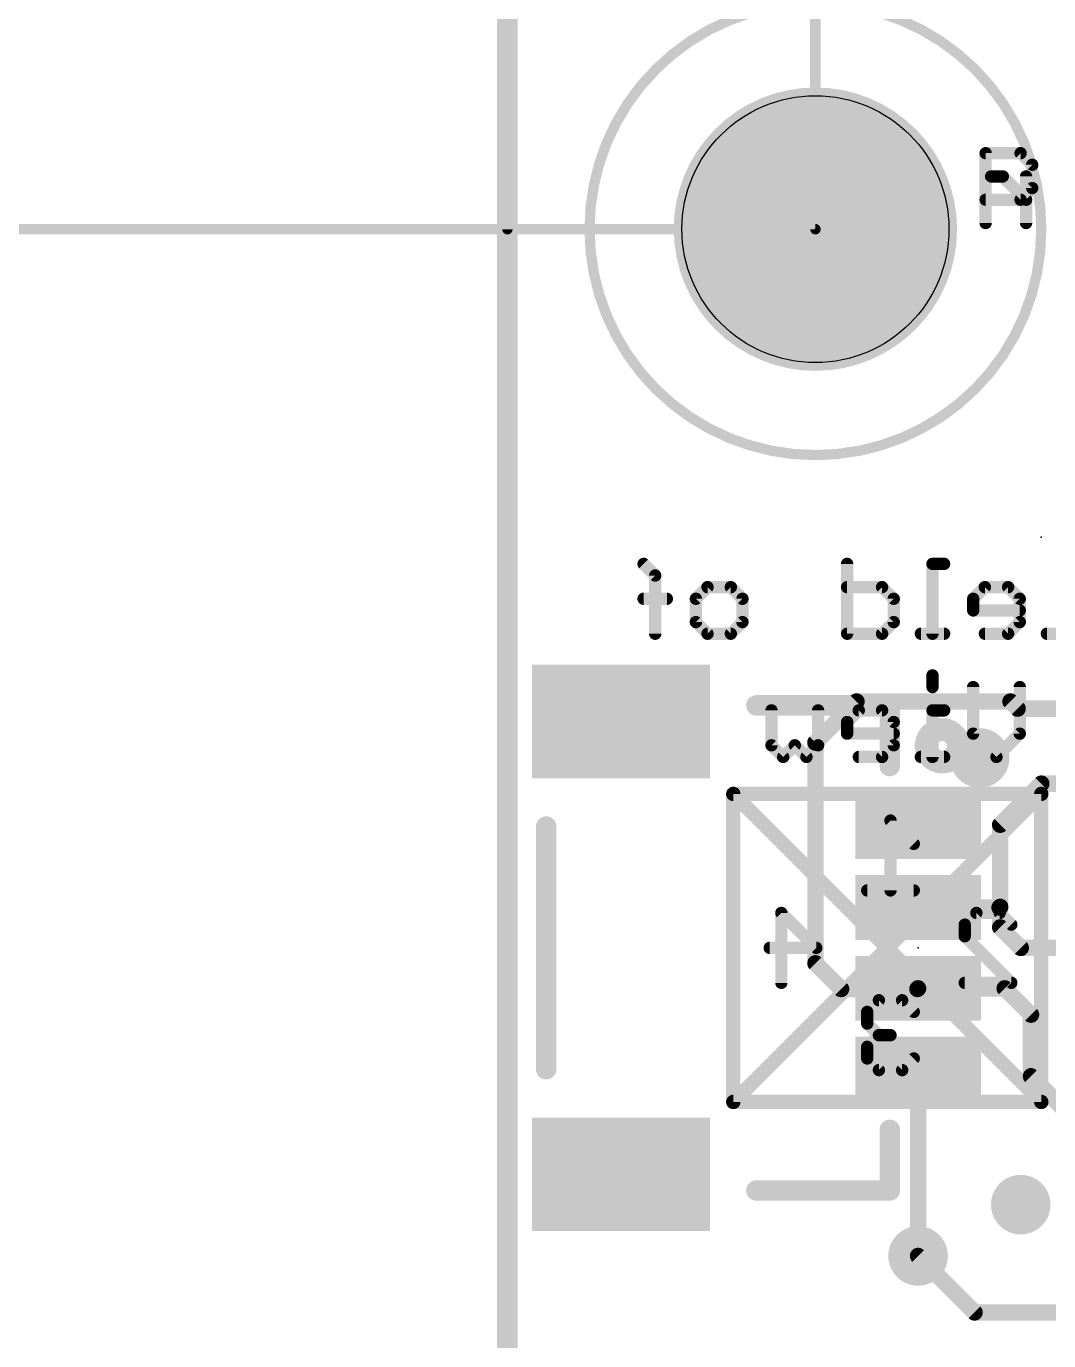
# Model space of a CAD drawing. Extents: x -36 to 72, y -21 to 37.
# Drawn here: x -5.95 to 6.7, y 7.84 to 24.1 of the extents above; entities that cross this region are included whole.
import ezdxf

# ---------------------------------------------------------------- set-up
doc = ezdxf.new("R2010")
doc.units = 0
for name, color, linetype in [('1', 12, 'CONTINUOUS'), ('16', 132, 'CONTINUOUS'), ('18', 110, 'CONTINUOUS'), ('20', 53, 'CONTINUOUS'), ('21', 41, 'CONTINUOUS'), ('22', 40, 'CONTINUOUS'), ('23', 53, 'CONTINUOUS'), ('29', 253, 'CONTINUOUS'), ('31', 253, 'CONTINUOUS'), ('39', 12, 'CONTINUOUS'), ('47', 253, 'CONTINUOUS')]:
    doc.layers.add(name, color=color, linetype=linetype)

# ---------------------------------------------------------------- blocks, each defined once
blk = doc.blocks.new('RECT')
blk.add_solid([(-0.5, -0.5), (0.5, -0.5), (-0.5, 0.5), (0.5, 0.5)])
blk = doc.blocks.new('ROUNDV')
at = {"const_width": 0.5}
blk.add_lwpolyline([(0, -0.25, 1), (0, 0.25, 1), (0, -0.25)], format="xyb", dxfattribs=at)

msp = doc.modelspace()

# ---------------------------------------------------------------- linework, layer by layer
at = {"layer": '1'}
for points, const_width in [([(0, 0), (0, 25.4)], 0.254), ([(4.318, 15.748), (3.81, 15.24)], 0.2032), ([(6.223, 15.748), (4.318, 15.748)], 0.2032), ([(6.311, 15.66), (6.223, 15.748)], 0.2032), ([(7.62, 15.66), (6.311, 15.66)], 0.2032), ([(3.81, 15.24), (3.81, 12.5095)], 0.2032), ([(6.096, 14.224), (6.604, 14.732)], 0.2032), ([(6.604, 14.732), (8.382, 14.732)], 0.2032), ([(6.096, 13.208), (6.096, 14.224)], 0.2032), ([(6.088, 13.2), (5.08, 13.2)], 0.2032), ([(6.096, 13.208), (6.088, 13.2)], 0.2032), ([(6.096, 12.954), (6.096, 13.208)], 0.2032), ([(6.35, 12.7), (6.096, 12.954)], 0.2032), ([(7.4295, 12.7), (6.35, 12.7)], 0.2032), ([(3.81, 12.5095), (4.1275, 12.192)], 0.2032), ([(4.1275, 12.192), (5.072, 12.192)], 0.2032), ([(5.072, 12.192), (5.08, 12.2)], 0.2032), ([(5.08, 12.2), (6.1515, 12.2)], 0.2032), ([(6.1515, 12.2), (6.477, 11.8745)], 0.2032), ([(6.477, 11.8745), (6.477, 11.1125)], 0.2032), ([(5.08, 11.2), (5.08, 8.89)], 0.2032), ([(6.477, 11.1125), (7.62, 9.9695)], 0.2032)]:
    msp.add_lwpolyline(points, dxfattribs=dict(at, const_width=const_width))
at = {"layer": '1', "const_width": 0.1016}
for points in [[(4.318, 15.7988, 1), (4.318, 15.6972)], [(4.3539, 15.7121, 1), (4.2821, 15.7839)], [(6.2589, 15.7839, 1), (6.1871, 15.7121)], [(6.223, 15.6972, 1), (6.223, 15.7988)], [(6.311, 15.7108, 1), (6.311, 15.6092)], [(6.2751, 15.6241, 1), (6.3469, 15.6959)], [(3.8608, 15.24, 1), (3.7592, 15.24)], [(3.7741, 15.2759, 1), (3.8459, 15.2041)], [(6.604, 14.7828, 1), (6.604, 14.6812)], [(6.6399, 14.6961, 1), (6.5681, 14.7679)], [(6.1468, 14.224, 1), (6.0452, 14.224)], [(6.0601, 14.2599, 1), (6.1319, 14.1881)], [(5.08, 13.2508, 1), (5.08, 13.1492)], [(6.0521, 13.2359, 1), (6.1239, 13.1641)], [(6.1468, 13.208, 1), (6.0452, 13.208)], [(6.0452, 13.208, 1), (6.1468, 13.208)], [(6.1319, 13.1721, 1), (6.0601, 13.2439)], [(6.088, 13.1492, 1), (6.088, 13.2508)], [(6.1319, 12.9899, 1), (6.0601, 12.9181)], [(6.0452, 12.954, 1), (6.1468, 12.954)], [(6.35, 12.7508, 1), (6.35, 12.6492)], [(6.3141, 12.6641, 1), (6.3859, 12.7359)], [(3.8459, 12.5454, 1), (3.7741, 12.4736)], [(3.7592, 12.5095, 1), (3.8608, 12.5095)], [(4.1275, 12.2428, 1), (4.1275, 12.1412)], [(4.0916, 12.1561, 1), (4.1634, 12.2279)], [(5.0361, 12.2279, 1), (5.1079, 12.1561)], [(5.08, 12.2508, 1), (5.08, 12.1492)], [(5.1159, 12.1641, 1), (5.0441, 12.2359)], [(5.072, 12.1412, 1), (5.072, 12.2428)], [(6.1874, 12.2359, 1), (6.1156, 12.1641)], [(6.1515, 12.1492, 1), (6.1515, 12.2508)], [(6.5278, 11.8745, 1), (6.4262, 11.8745)], [(6.4411, 11.8386, 1), (6.5129, 11.9104)], [(5.1308, 11.2, 1), (5.0292, 11.2)], [(6.5129, 11.1484, 1), (6.4411, 11.0766)], [(6.4262, 11.1125, 1), (6.5278, 11.1125)], [(5.0292, 8.89, 1), (5.1308, 8.89)]]:
    msp.add_lwpolyline(points, format="xyb", dxfattribs=at)
at = {"layer": '16'}
for points, const_width in [([(0, 0), (0, 25.4)], 0.254), ([(5.08, 8.89), (5.7785, 8.1915)], 0.2032), ([(11.557, 8.1915), (5.7785, 8.1915)], 0.2032)]:
    msp.add_lwpolyline(points, dxfattribs=dict(at, const_width=const_width))
at = {"layer": '16', "const_width": 0.1016}
for points in [[(5.1159, 8.9259, 1), (5.0441, 8.8541)], [(5.7785, 8.2423, 1), (5.7785, 8.1407)], [(5.7426, 8.1556, 1), (5.8144, 8.2274)]]:
    msp.add_lwpolyline(points, format="xyb", dxfattribs=at)
at = {"layer": '20', "const_width": 0.2032}
msp.add_lwpolyline([(0, 0), (0, 25.4)], dxfattribs=at)
at = {"layer": '20'}
msp.add_circle((3.81, 21.59), 1.651, dxfattribs=at)
at = {"layer": '21'}
for points, const_width in [([(5.9157, 21.6662), (5.9157, 22.5305)], 0.1524), ([(5.9157, 22.5305), (6.3479, 22.5305)], 0.1524), ([(6.3479, 22.5305), (6.492, 22.3865)], 0.1524), ([(6.492, 22.3865), (6.492, 22.0984)], 0.1524), ([(6.492, 22.0984), (6.3479, 21.9543)], 0.1524), ([(6.3479, 21.9543), (5.9157, 21.9543)], 0.1524), ([(3.08, 15.7), (4.73, 15.7)], 0.254), ([(4.73, 15.7), (4.73, 14.95)], 0.254), ([(0.48, 14.2), (0.48, 11.2)], 0.254), ([(4.73, 10.45), (4.73, 9.7)], 0.254), ([(4.73, 9.7), (3.08, 9.7)], 0.254)]:
    msp.add_lwpolyline(points, dxfattribs=dict(at, const_width=const_width))
for points, const_width in [([(5.9538, 22.5305, 1), (5.8776, 22.5305)], 0.0762), ([(5.9157, 22.5686, 1), (5.9157, 22.4924)], 0.0762), ([(6.3748, 22.5575, 1), (6.321, 22.5036)], 0.0762), ([(6.3479, 22.4924, 1), (6.3479, 22.5686)], 0.0762), ([(6.5301, 22.3865, 1), (6.4539, 22.3865)], 0.0762), ([(6.465, 22.3595, 1), (6.5189, 22.4134)], 0.0762), ([(6.4539, 22.0984, 1), (6.5301, 22.0984)], 0.0762), ([(6.5189, 22.0714, 1), (6.465, 22.1253)], 0.0762), ([(5.9157, 21.9924, 1), (5.9157, 21.9162)], 0.0762), ([(6.321, 21.9813, 1), (6.3748, 21.9274)], 0.0762), ([(6.3479, 21.9162, 1), (6.3479, 21.9924)], 0.0762), ([(5.8776, 21.6662, 1), (5.9538, 21.6662)], 0.0762), ([(3.08, 15.7635, 1), (3.08, 15.6365)], 0.127), ([(4.7935, 15.7, 1), (4.6665, 15.7)], 0.127), ([(4.73, 15.6365, 1), (4.73, 15.7635)], 0.127), ([(5.38, 15.0586, 1), (5.38, 15.3414, 1), (5.38, 15.0586)], 0.4), ([(4.6665, 14.95, 1), (4.7935, 14.95)], 0.127), ([(0.5435, 14.2, 1), (0.4165, 14.2)], 0.127), ([(0.4165, 11.2, 1), (0.5435, 11.2)], 0.127), ([(4.7935, 10.45, 1), (4.6665, 10.45)], 0.127), ([(3.08, 9.7635, 1), (3.08, 9.6365)], 0.127), ([(4.6665, 9.7, 1), (4.7935, 9.7)], 0.127), ([(4.73, 9.6365, 1), (4.73, 9.7635)], 0.127)]:
    msp.add_lwpolyline(points, format="xyb", dxfattribs=dict(at, const_width=const_width))
at = {"layer": '22'}
for points, const_width in [([(6.1278, 22.2424), (5.9838, 22.2424)], 0.1524), ([(6.4159, 21.9543), (6.1278, 22.2424)], 0.1524), ([(6.4159, 21.6662), (6.4159, 22.2424)], 0.1524), ([(1.8281, 17.3065), (1.6841, 17.4505)], 0.1524), ([(4.2025, 17.4505), (4.2025, 16.5862)], 0.1524), ([(5.4024, 17.4505), (5.2583, 17.4505)], 0.1524), ([(5.2583, 17.4505), (5.2583, 16.5862)], 0.1524), ([(1.8281, 16.5862), (1.8281, 17.3065)], 0.1524), ([(2.3315, 17.0184), (2.4755, 17.1624)], 0.1524), ([(2.4755, 17.1624), (2.7636, 17.1624)], 0.1524), ([(2.7636, 17.1624), (2.9077, 17.0184)], 0.1524), ([(4.6347, 17.1624), (4.2025, 17.1624)], 0.1524), ([(4.7787, 17.0184), (4.6347, 17.1624)], 0.1524), ([(5.9058, 17.1624), (5.7617, 17.0184)], 0.1524), ([(6.1939, 17.1624), (5.9058, 17.1624)], 0.1524), ([(6.3379, 17.0184), (6.1939, 17.1624)], 0.1524), ([(1.9722, 17.0184), (1.6841, 17.0184)], 0.1524), ([(2.3315, 16.7303), (2.3315, 17.0184)], 0.1524), ([(2.9077, 17.0184), (2.9077, 16.7303)], 0.1524), ([(4.7787, 16.7303), (4.7787, 17.0184)], 0.1524), ([(5.7617, 17.0184), (5.7617, 16.8743)], 0.1524), ([(6.3379, 16.7303), (6.3379, 17.0184)], 0.1524), ([(5.7617, 16.8743), (6.3379, 16.8743)], 0.1524), ([(2.4755, 16.5862), (2.3315, 16.7303)], 0.1524), ([(2.9077, 16.7303), (2.7636, 16.5862)], 0.1524), ([(4.6347, 16.5862), (4.7787, 16.7303)], 0.1524), ([(6.1939, 16.5862), (6.3379, 16.7303)], 0.1524), ([(2.7636, 16.5862), (2.4755, 16.5862)], 0.1524), ([(4.2025, 16.5862), (4.6347, 16.5862)], 0.1524), ([(5.4024, 16.5862), (5.1143, 16.5862)], 0.1524), ([(5.9058, 16.5862), (6.1939, 16.5862)], 0.1524), ([(6.9616, 16.5862), (6.6735, 16.5862)], 0.1524), ([(5.2583, 16.0706), (5.2583, 15.9265)], 0.1524), ([(5.7617, 15.3503), (5.7617, 15.9265)], 0.1524), ([(6.3379, 15.9265), (6.3379, 15.3503)], 0.1524), ([(3.267, 15.2063), (3.267, 15.6384)], 0.1524), ([(3.8432, 15.6384), (3.8432, 15.2063)], 0.1524), ([(4.3466, 15.6384), (4.2025, 15.4944)], 0.1524), ([(4.6347, 15.6384), (4.3466, 15.6384)], 0.1524), ([(4.7787, 15.4944), (4.6347, 15.6384)], 0.1524), ([(5.4024, 15.6384), (5.2583, 15.6384)], 0.1524), ([(5.2583, 15.6384), (5.2583, 15.0622)], 0.1524), ([(4.2025, 15.4944), (4.2025, 15.3503)], 0.1524), ([(4.7787, 15.2063), (4.7787, 15.4944)], 0.1524), ([(3.411, 15.0622), (3.267, 15.2063)], 0.1524), ([(3.5551, 15.2063), (3.411, 15.0622)], 0.1524), ([(3.6991, 15.0622), (3.5551, 15.2063)], 0.1524), ([(3.8432, 15.2063), (3.6991, 15.0622)], 0.1524), ([(4.2025, 15.3503), (4.7787, 15.3503)], 0.1524), ([(4.6347, 15.0622), (4.7787, 15.2063)], 0.1524), ([(6.0498, 15.0622), (5.7617, 15.3503)], 0.1524), ([(6.3379, 15.3503), (6.0498, 15.0622)], 0.1524), ([(4.3466, 15.0622), (4.6347, 15.0622)], 0.1524), ([(5.4024, 15.0622), (5.1143, 15.0622)], 0.1524), ([(6.604, 14.605), (2.794, 10.795)], 0.1778), ([(2.794, 10.795), (2.794, 14.605)], 0.1778), ([(2.794, 14.605), (6.604, 10.795)], 0.1778), ([(6.604, 14.605), (2.794, 14.605)], 0.1778), ([(6.604, 10.795), (6.604, 14.605)], 0.1778), ([(5.0271, 13.9874), (4.7389, 14.2755)], 0.1524), ([(4.7389, 14.2755), (4.7389, 13.4112)], 0.1524), ([(5.0271, 13.4112), (4.4508, 13.4112)], 0.1524), ([(3.3884, 12.2682), (3.3884, 13.1325)], 0.1524), ([(3.3884, 13.1325), (3.8206, 12.7004)], 0.1524), ([(5.6573, 12.9885), (5.8014, 13.1325)], 0.1524), ([(5.8014, 13.1325), (6.0895, 13.1325)], 0.1524), ([(6.0895, 13.1325), (6.2336, 12.9885)], 0.1524), ([(5.6573, 12.8444), (5.6573, 12.9885)], 0.1524), ([(6.2336, 12.2682), (5.6573, 12.8444)], 0.1524), ([(3.8206, 12.7004), (3.2443, 12.7004)], 0.1524), ([(5.6573, 12.2682), (6.2336, 12.2682)], 0.1524), ([(4.5949, 12.053), (4.4508, 11.909)], 0.1524), ([(4.883, 12.053), (4.5949, 12.053)], 0.1524), ([(5.0271, 11.909), (4.883, 12.053)], 0.1524), ([(4.4508, 11.909), (4.4508, 11.7649)], 0.1524), ([(4.4508, 11.7649), (4.5949, 11.6209)], 0.1524), ([(4.5949, 11.6209), (4.4508, 11.4768)], 0.1524), ([(4.4508, 11.4768), (4.4508, 11.3328)], 0.1524), ([(4.5949, 11.6209), (4.7389, 11.6209)], 0.1524), ([(4.4508, 11.3328), (4.5949, 11.1887)], 0.1524), ([(4.883, 11.1887), (5.0271, 11.3328)], 0.1524), ([(4.5949, 11.1887), (4.883, 11.1887)], 0.1524), ([(2.794, 10.795), (6.604, 10.795)], 0.1778)]:
    msp.add_lwpolyline(points, dxfattribs=dict(at, const_width=const_width))
for points, const_width in [([(5.9838, 22.2805, 1), (5.9838, 22.2043)], 0.0762), ([(6.1548, 22.2694, 1), (6.1009, 22.2155)], 0.0762), ([(6.1278, 22.2043, 1), (6.1278, 22.2805)], 0.0762), ([(6.454, 22.2424, 1), (6.3778, 22.2424)], 0.0762), ([(6.389, 21.9274, 1), (6.4429, 21.9813)], 0.0762), ([(6.3778, 21.6662, 1), (6.454, 21.6662)], 0.0762), ([(1.711, 17.4775, 1), (1.6571, 17.4236)], 0.0762), ([(4.2406, 17.4505, 1), (4.1644, 17.4505)], 0.0762), ([(5.2583, 17.4886, 1), (5.2583, 17.4124)], 0.0762), ([(5.2964, 17.4505, 1), (5.2202, 17.4505)], 0.0762), ([(5.4024, 17.4124, 1), (5.4024, 17.4886)], 0.0762), ([(1.8662, 17.3065, 1), (1.79, 17.3065)], 0.0762), ([(1.8012, 17.2795, 1), (1.8551, 17.3334)], 0.0762), ([(2.4755, 17.2005, 1), (2.4755, 17.1243)], 0.0762), ([(2.5025, 17.1355, 1), (2.4486, 17.1894)], 0.0762), ([(2.7906, 17.1894, 1), (2.7367, 17.1355)], 0.0762), ([(2.7636, 17.1243, 1), (2.7636, 17.2005)], 0.0762), ([(4.2025, 17.2005, 1), (4.2025, 17.1243)], 0.0762), ([(4.6616, 17.1894, 1), (4.6077, 17.1355)], 0.0762), ([(4.6347, 17.1243, 1), (4.6347, 17.2005)], 0.0762), ([(5.9058, 17.2005, 1), (5.9058, 17.1243)], 0.0762), ([(5.9327, 17.1355, 1), (5.8788, 17.1894)], 0.0762), ([(6.2208, 17.1894, 1), (6.1669, 17.1355)], 0.0762), ([(6.1939, 17.1243, 1), (6.1939, 17.2005)], 0.0762), ([(1.6841, 17.0565, 1), (1.6841, 16.9803)], 0.0762), ([(1.9722, 16.9803, 1), (1.9722, 17.0565)], 0.0762), ([(2.3045, 17.0453, 1), (2.3584, 16.9914)], 0.0762), ([(2.3696, 17.0184, 1), (2.2934, 17.0184)], 0.0762), ([(2.9458, 17.0184, 1), (2.8696, 17.0184)], 0.0762), ([(2.8807, 16.9914, 1), (2.9346, 17.0453)], 0.0762), ([(4.8168, 17.0184, 1), (4.7406, 17.0184)], 0.0762), ([(4.7518, 16.9914, 1), (4.8057, 17.0453)], 0.0762), ([(5.7998, 17.0184, 1), (5.7236, 17.0184)], 0.0762), ([(5.7348, 17.0453, 1), (5.7886, 16.9914)], 0.0762), ([(6.376, 17.0184, 1), (6.2998, 17.0184)], 0.0762), ([(6.311, 16.9914, 1), (6.3649, 17.0453)], 0.0762), ([(5.7617, 16.9124, 1), (5.7617, 16.8362)], 0.0762), ([(5.7236, 16.8743, 1), (5.7998, 16.8743)], 0.0762), ([(6.3379, 16.8362, 1), (6.3379, 16.9124)], 0.0762), ([(2.3584, 16.7572, 1), (2.3045, 16.7033)], 0.0762), ([(2.2934, 16.7303, 1), (2.3696, 16.7303)], 0.0762), ([(2.8696, 16.7303, 1), (2.9458, 16.7303)], 0.0762), ([(2.9346, 16.7033, 1), (2.8807, 16.7572)], 0.0762), ([(4.7406, 16.7303, 1), (4.8168, 16.7303)], 0.0762), ([(4.8057, 16.7033, 1), (4.7518, 16.7572)], 0.0762), ([(6.2998, 16.7303, 1), (6.376, 16.7303)], 0.0762), ([(6.3649, 16.7033, 1), (6.311, 16.7572)], 0.0762), ([(1.79, 16.5862, 1), (1.8662, 16.5862)], 0.0762), ([(2.4755, 16.6243, 1), (2.4755, 16.5481)], 0.0762), ([(2.4486, 16.5593, 1), (2.5025, 16.6131)], 0.0762), ([(2.7367, 16.6131, 1), (2.7906, 16.5593)], 0.0762), ([(2.7636, 16.5481, 1), (2.7636, 16.6243)], 0.0762), ([(4.2025, 16.6243, 1), (4.2025, 16.5481)], 0.0762), ([(4.1644, 16.5862, 1), (4.2406, 16.5862)], 0.0762), ([(4.6077, 16.6131, 1), (4.6616, 16.5593)], 0.0762), ([(4.6347, 16.5481, 1), (4.6347, 16.6243)], 0.0762), ([(5.1143, 16.6243, 1), (5.1143, 16.5481)], 0.0762), ([(5.2202, 16.5862, 1), (5.2964, 16.5862)], 0.0762), ([(5.4024, 16.5481, 1), (5.4024, 16.6243)], 0.0762), ([(5.9058, 16.6243, 1), (5.9058, 16.5481)], 0.0762), ([(6.1669, 16.6131, 1), (6.2208, 16.5593)], 0.0762), ([(6.1939, 16.5481, 1), (6.1939, 16.6243)], 0.0762), ([(6.6735, 16.6243, 1), (6.6735, 16.5481)], 0.0762), ([(5.2964, 16.0706, 1), (5.2202, 16.0706)], 0.0762), ([(5.2202, 15.9265, 1), (5.2964, 15.9265)], 0.0762), ([(5.7998, 15.9265, 1), (5.7236, 15.9265)], 0.0762), ([(6.376, 15.9265, 1), (6.2998, 15.9265)], 0.0762), ([(3.3051, 15.6384, 1), (3.2289, 15.6384)], 0.0762), ([(3.8813, 15.6384, 1), (3.8051, 15.6384)], 0.0762), ([(4.3466, 15.6765, 1), (4.3466, 15.6003)], 0.0762), ([(4.3735, 15.6115, 1), (4.3196, 15.6654)], 0.0762), ([(4.6616, 15.6654, 1), (4.6077, 15.6115)], 0.0762), ([(4.6347, 15.6003, 1), (4.6347, 15.6765)], 0.0762), ([(5.2583, 15.6765, 1), (5.2583, 15.6003)], 0.0762), ([(5.2964, 15.6384, 1), (5.2202, 15.6384)], 0.0762), ([(5.4024, 15.6003, 1), (5.4024, 15.6765)], 0.0762), ([(4.2406, 15.4944, 1), (4.1644, 15.4944)], 0.0762), ([(4.1756, 15.5213, 1), (4.2294, 15.4674)], 0.0762), ([(4.8168, 15.4944, 1), (4.7406, 15.4944)], 0.0762), ([(4.7518, 15.4674, 1), (4.8057, 15.5213)], 0.0762), ([(3.2939, 15.2332, 1), (3.24, 15.1793)], 0.0762), ([(3.582, 15.2332, 1), (3.5281, 15.1793)], 0.0762), ([(3.582, 15.1793, 1), (3.5281, 15.2332)], 0.0762), ([(3.8701, 15.1793, 1), (3.8163, 15.2332)], 0.0762), ([(4.2025, 15.3884, 1), (4.2025, 15.3122)], 0.0762), ([(4.1644, 15.3503, 1), (4.2406, 15.3503)], 0.0762), ([(4.8057, 15.1793, 1), (4.7518, 15.2332)], 0.0762), ([(4.7787, 15.3122, 1), (4.7787, 15.3884)], 0.0762), ([(5.7886, 15.3773, 1), (5.7348, 15.3234)], 0.0762), ([(5.7236, 15.3503, 1), (5.7998, 15.3503)], 0.0762), ([(6.2998, 15.3503, 1), (6.376, 15.3503)], 0.0762), ([(6.3649, 15.3234, 1), (6.311, 15.3773)], 0.0762), ([(3.2289, 15.2063, 1), (3.3051, 15.2063)], 0.0762), ([(3.3841, 15.0891, 1), (3.438, 15.0353)], 0.0762), ([(3.3841, 15.0353, 1), (3.438, 15.0891)], 0.0762), ([(3.6722, 15.0891, 1), (3.7261, 15.0353)], 0.0762), ([(3.6722, 15.0353, 1), (3.7261, 15.0891)], 0.0762), ([(3.8051, 15.2063, 1), (3.8813, 15.2063)], 0.0762), ([(4.3466, 15.1003, 1), (4.3466, 15.0241)], 0.0762), ([(4.6077, 15.0891, 1), (4.6616, 15.0353)], 0.0762), ([(4.6347, 15.0241, 1), (4.6347, 15.1003)], 0.0762), ([(4.7406, 15.2063, 1), (4.8168, 15.2063)], 0.0762), ([(5.1143, 15.1003, 1), (5.1143, 15.0241)], 0.0762), ([(5.4024, 15.0241, 1), (5.4024, 15.1003)], 0.0762), ([(6.0229, 15.0891, 1), (6.0767, 15.0353)], 0.0762), ([(6.0229, 15.0353, 1), (6.0767, 15.0891)], 0.0762), ([(5.2202, 15.0622, 1), (5.2964, 15.0622)], 0.0762), ([(2.8254, 14.6364, 1), (2.7626, 14.5736)], 0.0889), ([(2.8384, 14.605, 1), (2.7496, 14.605)], 0.0889), ([(2.794, 14.6494, 1), (2.794, 14.5606)], 0.0889), ([(6.6485, 14.605, 1), (6.5595, 14.605)], 0.0889), ([(6.6354, 14.5736, 1), (6.5726, 14.6364)], 0.0889), ([(6.604, 14.5606, 1), (6.604, 14.6494)], 0.0889), ([(4.7659, 14.3025, 1), (4.712, 14.2486)], 0.0762), ([(4.777, 14.2755, 1), (4.7008, 14.2755)], 0.0762), ([(5.0001, 13.9605, 1), (5.054, 14.0144)], 0.0762), ([(4.4508, 13.4493, 1), (4.4508, 13.3731)], 0.0762), ([(4.7008, 13.4112, 1), (4.777, 13.4112)], 0.0762), ([(5.0271, 13.3731, 1), (5.0271, 13.4493)], 0.0762), ([(3.4153, 13.1595, 1), (3.3614, 13.1056)], 0.0762), ([(3.4265, 13.1325, 1), (3.3503, 13.1325)], 0.0762), ([(5.8014, 13.1706, 1), (5.8014, 13.0944)], 0.0762), ([(5.8283, 13.1056, 1), (5.7744, 13.1595)], 0.0762), ([(6.1164, 13.1595, 1), (6.0626, 13.1056)], 0.0762), ([(6.0895, 13.0944, 1), (6.0895, 13.1706)], 0.0762), ([(5.6954, 12.9885, 1), (5.6192, 12.9885)], 0.0762), ([(5.6304, 13.0154, 1), (5.6843, 12.9615)], 0.0762), ([(6.2066, 12.9615, 1), (6.2605, 13.0154)], 0.0762), ([(5.6843, 12.8714, 1), (5.6304, 12.8175)], 0.0762), ([(5.6192, 12.8444, 1), (5.6954, 12.8444)], 0.0762), ([(3.2443, 12.7385, 1), (3.2443, 12.6623)], 0.0762), ([(3.7936, 12.6734, 1), (3.8475, 12.7273)], 0.0762), ([(3.8206, 12.6623, 1), (3.8206, 12.7385)], 0.0762), ([(3.3503, 12.2682, 1), (3.4265, 12.2682)], 0.0762), ([(5.6573, 12.3063, 1), (5.6573, 12.2301)], 0.0762), ([(6.2066, 12.2413, 1), (6.2605, 12.2951)], 0.0762), ([(6.2336, 12.2301, 1), (6.2336, 12.3063)], 0.0762), ([(4.5949, 12.0911, 1), (4.5949, 12.0149)], 0.0762), ([(4.6218, 12.0261, 1), (4.5679, 12.08)], 0.0762), ([(4.9099, 12.08, 1), (4.8561, 12.0261)], 0.0762), ([(4.883, 12.0149, 1), (4.883, 12.0911)], 0.0762), ([(4.4889, 11.909, 1), (4.4127, 11.909)], 0.0762), ([(4.4239, 11.9359, 1), (4.4778, 11.882)], 0.0762), ([(5.0001, 11.882, 1), (5.054, 11.9359)], 0.0762), ([(4.4778, 11.7919, 1), (4.4239, 11.738)], 0.0762), ([(4.4127, 11.7649, 1), (4.4889, 11.7649)], 0.0762), ([(4.4889, 11.4768, 1), (4.4127, 11.4768)], 0.0762), ([(4.5949, 11.659, 1), (4.5949, 11.5828)], 0.0762), ([(4.6218, 11.5939, 1), (4.5679, 11.6478)], 0.0762), ([(4.5679, 11.5939, 1), (4.6218, 11.6478)], 0.0762), ([(4.7389, 11.5828, 1), (4.7389, 11.659)], 0.0762), ([(4.4239, 11.5038, 1), (4.4778, 11.4499)], 0.0762), ([(4.4778, 11.3597, 1), (4.4239, 11.3058)], 0.0762), ([(5.054, 11.3058, 1), (5.0001, 11.3597)], 0.0762), ([(4.4127, 11.3328, 1), (4.4889, 11.3328)], 0.0762), ([(4.5949, 11.2268, 1), (4.5949, 11.1506)], 0.0762), ([(4.5679, 11.1618, 1), (4.6218, 11.2156)], 0.0762), ([(4.8561, 11.2156, 1), (4.9099, 11.1618)], 0.0762), ([(4.883, 11.1506, 1), (4.883, 11.2268)], 0.0762), ([(2.7626, 10.8264, 1), (2.8254, 10.7636)], 0.0889), ([(2.794, 10.8394, 1), (2.794, 10.7506)], 0.0889), ([(2.7496, 10.795, 1), (2.8384, 10.795)], 0.0889), ([(6.5595, 10.795, 1), (6.6485, 10.795)], 0.0889), ([(6.5726, 10.7636, 1), (6.6354, 10.8264)], 0.0889), ([(6.604, 10.7506, 1), (6.604, 10.8394)], 0.0889)]:
    msp.add_lwpolyline(points, format="xyb", dxfattribs=dict(at, const_width=const_width))
at = {"layer": '23'}
for p in [(3.81, 21.59), (6.604, 17.78), (5.08, 12.7)]:
    msp.add_point(p, dxfattribs=at)
at = {"layer": '29', "const_width": 1.7526}
msp.add_lwpolyline([(3.81, 20.7137, 1), (3.81, 22.4663, 1), (3.81, 20.7137)], format="xyb", dxfattribs=at)
at = {"layer": '39', "const_width": 0.127}
msp.add_lwpolyline([(3.81, 18.796, 1), (3.81, 24.384, 1), (3.81, 18.796)], format="xyb", dxfattribs=at)
at = {"layer": '47', "const_width": 0.13}
for points in [[(0, 21.59), (0, 32.43)], [(3.81, 21.59), (3.81, 32.43)], [(3.81, 21.59), (-14.65, 21.59)]]:
    msp.add_lwpolyline(points, dxfattribs=at)
at = {"layer": '47', "const_width": 0.065}
for points in [[(3.81, 21.5575, 1), (3.81, 21.6225)], [(-0.0325, 21.59, 1), (0.0325, 21.59)], [(3.7775, 21.59, 1), (3.8425, 21.59)]]:
    msp.add_lwpolyline(points, format="xyb", dxfattribs=at)

# ---------------------------------------------------------------- block references
at = {"layer": '1', "rotation": 270}
for p, xscale, yscale in [((1.405, 15.5), 1.2, 2), ((5.08, 14.2), 0.6, 1.35), ((5.08, 13.2), 0.6, 1.35), ((5.08, 12.2), 0.6, 1.35), ((5.08, 11.2), 0.6, 1.35), ((1.405, 9.9), 1.2, 2)]:
    msp.add_blockref('RECT', p, dxfattribs=dict(at, xscale=xscale, yscale=yscale))
at = {"layer": '18', "xscale": 0.7366, "yscale": 0.7366}
for p in [(5.842, 15.0495), (5.842, 15.0495), (6.35, 9.525), (6.35, 9.525), (5.08, 8.89), (5.08, 8.89)]:
    msp.add_blockref('ROUNDV', p, dxfattribs=at)
at = {"layer": '29', "rotation": 270}
for p, xscale, yscale in [((1.405, 15.5), 1.4032, 2.2032), ((5.08, 14.2), 0.8032, 1.5532), ((5.08, 13.2), 0.8032, 1.5532), ((5.08, 12.2), 0.8032, 1.5532), ((5.08, 11.2), 0.8032, 1.5532), ((1.405, 9.9), 1.4032, 2.2032)]:
    msp.add_blockref('RECT', p, dxfattribs=dict(at, xscale=xscale, yscale=yscale))
at = {"layer": '31', "rotation": 270}
for p, xscale, yscale in [((1.405, 15.5), 1.2, 2), ((5.08, 14.2), 0.6, 1.35), ((5.08, 13.2), 0.6, 1.35), ((5.08, 12.2), 0.6, 1.35), ((5.08, 11.2), 0.6, 1.35), ((1.405, 9.9), 1.2, 2)]:
    msp.add_blockref('RECT', p, dxfattribs=dict(at, xscale=xscale, yscale=yscale))

doc.saveas('drawing.dxf')
